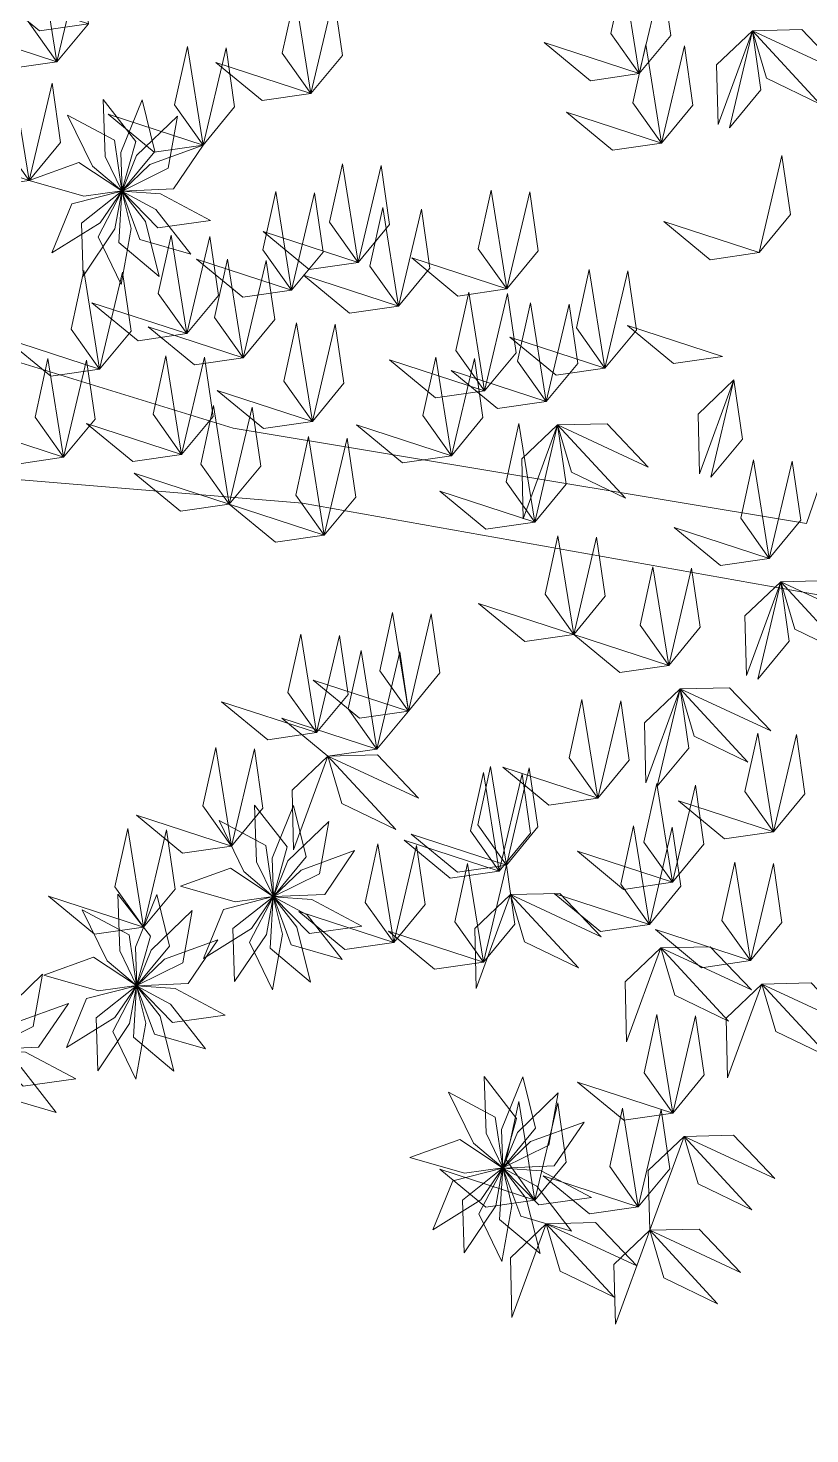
# Model space of a CAD drawing. Header units: millimetres. Extents: x 930 to 6336, y 2219 to 4338.
# Drawn here: x 1388.2 to 1435.1, y 3952.2 to 4036.6 of the extents above; entities that cross this region are included whole.
import ezdxf

# ---------------------------------------------------------------- set-up
doc = ezdxf.new("R2010")
doc.units = ezdxf.units.MM
doc.layers.add('piante', color=102, linetype='Continuous', lineweight=18)

msp = doc.modelspace()

# ---------------------------------------------------------------- linework, layer by layer
at = {"layer": 'piante', "linetype": 'Continuous', "lineweight": 0}
for points in [[(1524.44, 4043.603), (1502.773, 4043.048), (1480.988, 4039.611), (1466.346, 4034.439), (1444.738, 4035.324), (1434.915, 4006.867), (1400.519, 4012.605), (1373.443, 4020.929), (1361.364, 4043.069), (1352.283, 4067.971), (1344.112, 4079.85), (1319.918, 4088.056), (1305.749, 4094.408), (1317.863, 4108.342), (1346.295, 4133.151), (1372.992, 4150.816), (1403.48, 4155.339), (1442.846, 4165.271), (1471.48, 4159.769), (1514.637, 4156.558)], [(1380.695, 3951.369), (1378.463, 3967.333), (1371.437, 3971.95), (1357.504, 3984.064), (1370.149, 4010.963), (1404.663, 4008.106), (1436.178, 4002.486), (1462.958, 3986.96), (1485.122, 3964.407), (1467.398, 3989.664), (1442.058, 4005.132), (1450.205, 4027.886), (1473.431, 4031.263), (1506.942, 4003.917), (1477.752, 4031.086), (1492.512, 4039.139), (1507.035, 4041.43)]]:
    msp.add_lwpolyline(points, dxfattribs=at)
at = {"layer": 'piante', "lineweight": 0}
for points in [[(1389.937, 4034.596), (1388.22, 4037.013), (1388.988, 4040.519), (1389.937, 4034.596)], [(1389.937, 4034.596), (1391.824, 4036.882), (1391.312, 4040.434), (1389.937, 4034.596)], [(1424.879, 4033.885), (1423.162, 4036.302), (1423.93, 4039.807), (1424.879, 4033.885)], [(1424.879, 4033.885), (1426.766, 4036.171), (1426.254, 4039.723), (1424.879, 4033.885)], [(1391.824, 4036.882), (1388.89, 4036.459), (1386.122, 4038.743), (1391.824, 4036.882)], [(1405.178, 4032.696), (1403.461, 4035.113), (1404.229, 4038.618), (1405.178, 4032.696)], [(1405.178, 4032.696), (1407.065, 4034.982), (1406.553, 4038.534), (1405.178, 4032.696)], [(1389.937, 4034.596), (1387.002, 4034.173), (1384.235, 4036.457), (1389.937, 4034.596)], [(1431.663, 4036.464), (1429.517, 4034.419), (1429.602, 4030.832), (1431.663, 4036.464)], [(1430.287, 4030.626), (1432.175, 4032.912), (1431.663, 4036.464), (1430.287, 4030.626)], [(1431.663, 4036.464), (1434.626, 4036.535), (1437.102, 4033.937), (1431.663, 4036.464)], [(1431.663, 4036.464), (1432.502, 4033.621), (1435.732, 4032.058), (1431.663, 4036.464)], [(1398.713, 4029.598), (1396.997, 4032.015), (1397.765, 4035.52), (1398.713, 4029.598)], [(1398.713, 4029.598), (1400.6, 4031.884), (1400.088, 4035.436), (1398.713, 4029.598)], [(1424.879, 4033.885), (1421.945, 4033.461), (1419.177, 4035.745), (1424.879, 4033.885)], [(1426.211, 4029.715), (1424.495, 4032.132), (1425.263, 4035.637), (1426.211, 4029.715)], [(1426.211, 4029.715), (1428.098, 4032.001), (1427.586, 4035.553), (1426.211, 4029.715)], [(1405.178, 4032.696), (1402.244, 4032.273), (1399.476, 4034.557), (1405.178, 4032.696)], [(1388.267, 4027.466), (1386.551, 4029.883), (1387.319, 4033.388), (1388.267, 4027.466)], [(1388.267, 4027.466), (1390.154, 4029.752), (1389.642, 4033.304), (1388.267, 4027.466)], [(1392.716, 4032.326), (1392.835, 4028.92), (1393.839, 4026.843), (1394.669, 4029.814), (1392.716, 4032.326)], [(1395.046, 4032.307), (1393.77, 4029.147), (1393.842, 4026.842), (1395.808, 4029.218), (1395.046, 4032.307)], [(1390.579, 4031.396), (1392.073, 4028.332), (1393.835, 4026.844), (1393.385, 4029.895), (1390.579, 4031.396)], [(1398.713, 4029.598), (1395.779, 4029.174), (1393.011, 4031.458), (1398.713, 4029.598)], [(1397.168, 4031.342), (1394.716, 4028.974), (1393.845, 4026.839), (1396.607, 4028.21), (1397.168, 4031.342)], [(1426.211, 4029.715), (1423.277, 4029.292), (1420.509, 4031.576), (1426.211, 4029.715)], [(1398.713, 4029.598), (1395.51, 4028.432), (1393.845, 4026.835), (1396.927, 4026.964), (1398.713, 4029.598)], [(1388.267, 4027.466), (1385.333, 4027.043), (1382.565, 4029.327), (1388.267, 4027.466)], [(1388.267, 4027.466), (1391.544, 4026.527), (1393.829, 4026.84), (1391.26, 4028.547), (1388.267, 4027.466)], [(1432.062, 4023.139), (1433.949, 4025.425), (1433.437, 4028.977), (1432.062, 4023.139)], [(1408.012, 4022.542), (1406.296, 4024.959), (1407.064, 4028.465), (1408.012, 4022.542)], [(1408.012, 4022.542), (1409.899, 4024.829), (1409.387, 4028.38), (1408.012, 4022.542)], [(1389.641, 4023.118), (1392.531, 4024.925), (1393.828, 4026.832), (1390.84, 4026.066), (1389.641, 4023.118)], [(1391.515, 4021.733), (1393.421, 4024.559), (1393.829, 4026.829), (1391.412, 4024.913), (1391.515, 4021.733)], [(1393.791, 4021.23), (1394.383, 4024.587), (1393.832, 4026.827), (1392.403, 4024.093), (1393.791, 4021.23)], [(1396.074, 4021.696), (1395.25, 4025.003), (1393.836, 4026.826), (1393.642, 4023.747), (1396.074, 4021.696)], [(1397.971, 4023.051), (1395.872, 4025.736), (1393.84, 4026.826), (1394.915, 4023.935), (1397.971, 4023.051)], [(1399.153, 4025.059), (1396.143, 4026.659), (1393.843, 4026.828), (1396.001, 4024.624), (1399.153, 4025.059)], [(1404.017, 4020.883), (1402.301, 4023.3), (1403.069, 4026.805), (1404.017, 4020.883)], [(1416.93, 4020.958), (1415.213, 4023.375), (1415.981, 4026.88), (1416.93, 4020.958)], [(1404.017, 4020.883), (1405.904, 4023.169), (1405.392, 4026.721), (1404.017, 4020.883)], [(1416.93, 4020.958), (1418.817, 4023.244), (1418.305, 4026.796), (1416.93, 4020.958)], [(1410.43, 4019.918), (1408.713, 4022.335), (1409.481, 4025.841), (1410.43, 4019.918)], [(1410.43, 4019.918), (1412.317, 4022.204), (1411.805, 4025.756), (1410.43, 4019.918)], [(1408.012, 4022.542), (1405.078, 4022.119), (1402.31, 4024.403), (1408.012, 4022.542)], [(1432.062, 4023.139), (1429.128, 4022.715), (1426.36, 4024.999), (1432.062, 4023.139)], [(1397.737, 4018.274), (1396.02, 4020.691), (1396.788, 4024.196), (1397.737, 4018.274)], [(1397.737, 4018.274), (1399.624, 4020.56), (1399.112, 4024.112), (1397.737, 4018.274)], [(1404.017, 4020.883), (1401.083, 4020.459), (1398.315, 4022.743), (1404.017, 4020.883)], [(1401.117, 4016.832), (1399.4, 4019.249), (1400.168, 4022.754), (1401.117, 4016.832)], [(1401.117, 4016.832), (1403.004, 4019.118), (1402.492, 4022.67), (1401.117, 4016.832)], [(1416.93, 4020.958), (1413.996, 4020.534), (1411.228, 4022.818), (1416.93, 4020.958)], [(1392.498, 4016.135), (1390.782, 4018.552), (1391.55, 4022.057), (1392.498, 4016.135)], [(1392.498, 4016.135), (1394.385, 4018.421), (1393.873, 4021.973), (1392.498, 4016.135)], [(1410.43, 4019.918), (1407.496, 4019.495), (1404.728, 4021.779), (1410.43, 4019.918)], [(1422.819, 4016.199), (1421.102, 4018.616), (1421.87, 4022.121), (1422.819, 4016.199)], [(1422.819, 4016.199), (1424.706, 4018.485), (1424.194, 4022.037), (1422.819, 4016.199)], [(1397.737, 4018.274), (1394.803, 4017.85), (1392.035, 4020.134), (1397.737, 4018.274)], [(1415.594, 4014.843), (1413.878, 4017.26), (1414.646, 4020.765), (1415.594, 4014.843)], [(1415.594, 4014.843), (1417.481, 4017.129), (1416.97, 4020.681), (1415.594, 4014.843)], [(1419.295, 4014.205), (1417.578, 4016.622), (1418.346, 4020.127), (1419.295, 4014.205)], [(1419.295, 4014.205), (1421.182, 4016.491), (1420.67, 4020.043), (1419.295, 4014.205)], [(1401.117, 4016.832), (1398.183, 4016.408), (1395.415, 4018.693), (1401.117, 4016.832)], [(1405.263, 4013.006), (1403.546, 4015.423), (1404.314, 4018.928), (1405.263, 4013.006)], [(1405.263, 4013.006), (1407.15, 4015.292), (1406.638, 4018.844), (1405.263, 4013.006)], [(1429.862, 4016.904), (1426.928, 4016.481), (1424.161, 4018.765), (1429.862, 4016.904)], [(1392.498, 4016.135), (1389.564, 4015.712), (1386.796, 4017.996), (1392.498, 4016.135)], [(1422.819, 4016.199), (1419.884, 4015.776), (1417.117, 4018.06), (1422.819, 4016.199)], [(1390.339, 4010.851), (1388.623, 4013.268), (1389.391, 4016.773), (1390.339, 4010.851)], [(1390.339, 4010.851), (1392.226, 4013.137), (1391.715, 4016.689), (1390.339, 4010.851)], [(1397.419, 4011.021), (1395.703, 4013.438), (1396.471, 4016.944), (1397.419, 4011.021)], [(1397.419, 4011.021), (1395.703, 4013.438), (1396.471, 4016.944), (1397.419, 4011.021)], [(1397.419, 4011.021), (1399.306, 4013.307), (1398.794, 4016.859), (1397.419, 4011.021)], [(1397.419, 4011.021), (1399.306, 4013.307), (1398.794, 4016.859), (1397.419, 4011.021)], [(1415.594, 4014.843), (1412.66, 4014.42), (1409.893, 4016.704), (1415.594, 4014.843)], [(1413.609, 4010.946), (1411.893, 4013.363), (1412.661, 4016.868), (1413.609, 4010.946)], [(1413.609, 4010.946), (1415.496, 4013.232), (1414.984, 4016.784), (1413.609, 4010.946)], [(1419.295, 4014.205), (1416.361, 4013.781), (1413.593, 4016.065), (1419.295, 4014.205)], [(1430.548, 4015.494), (1428.402, 4013.449), (1428.487, 4009.861), (1430.548, 4015.494)], [(1429.173, 4009.656), (1431.06, 4011.942), (1430.548, 4015.494), (1429.173, 4009.656)], [(1405.263, 4013.006), (1402.329, 4012.582), (1399.561, 4014.866), (1405.263, 4013.006)], [(1400.279, 4008.031), (1398.563, 4010.448), (1399.331, 4013.953), (1400.279, 4008.031)], [(1400.279, 4008.031), (1402.166, 4010.317), (1401.654, 4013.869), (1400.279, 4008.031)], [(1390.339, 4010.851), (1387.405, 4010.427), (1384.637, 4012.711), (1390.339, 4010.851)], [(1397.419, 4011.021), (1394.485, 4010.598), (1391.717, 4012.882), (1397.419, 4011.021)], [(1397.419, 4011.021), (1394.485, 4010.598), (1391.717, 4012.882), (1397.419, 4011.021)], [(1413.609, 4010.946), (1410.675, 4010.522), (1407.907, 4012.806), (1413.609, 4010.946)], [(1418.605, 4006.956), (1416.889, 4009.373), (1417.657, 4012.879), (1418.605, 4006.956)], [(1419.98, 4012.794), (1417.834, 4010.749), (1417.919, 4007.162), (1419.98, 4012.794)], [(1418.605, 4006.956), (1420.492, 4009.243), (1419.98, 4012.794), (1418.605, 4006.956)], [(1418.605, 4006.956), (1420.492, 4009.243), (1419.98, 4012.794), (1418.605, 4006.956)], [(1419.98, 4012.794), (1422.944, 4012.865), (1425.42, 4010.267), (1419.98, 4012.794)], [(1419.98, 4012.794), (1420.819, 4009.951), (1424.05, 4008.389), (1419.98, 4012.794)], [(1405.981, 4006.17), (1404.265, 4008.587), (1405.033, 4012.092), (1405.981, 4006.17)], [(1405.981, 4006.17), (1407.868, 4008.456), (1407.356, 4012.008), (1405.981, 4006.17)], [(1432.679, 4004.783), (1430.962, 4007.2), (1431.73, 4010.706), (1432.679, 4004.783)], [(1432.679, 4004.783), (1434.566, 4007.07), (1434.054, 4010.622), (1432.679, 4004.783)], [(1400.279, 4008.031), (1397.345, 4007.608), (1394.577, 4009.892), (1400.279, 4008.031)], [(1418.605, 4006.956), (1415.671, 4006.533), (1412.903, 4008.817), (1418.605, 4006.956)], [(1405.981, 4006.17), (1403.047, 4005.747), (1400.279, 4008.031), (1405.981, 4006.17)], [(1432.679, 4004.783), (1429.745, 4004.36), (1426.977, 4006.644), (1432.679, 4004.783)], [(1420.942, 4000.218), (1419.225, 4002.635), (1419.993, 4006.14), (1420.942, 4000.218)], [(1420.942, 4000.218), (1422.829, 4002.504), (1422.317, 4006.056), (1420.942, 4000.218)], [(1426.644, 3998.357), (1424.927, 4000.774), (1425.695, 4004.279), (1426.644, 3998.357)], [(1426.644, 3998.357), (1428.531, 4000.643), (1428.019, 4004.195), (1426.644, 3998.357)], [(1433.364, 4003.373), (1431.218, 4001.328), (1431.303, 3997.741), (1433.364, 4003.373)], [(1431.989, 3997.535), (1433.876, 3999.821), (1433.364, 4003.373), (1431.989, 3997.535)], [(1433.364, 4003.373), (1436.328, 4003.444), (1438.803, 4000.846), (1433.364, 4003.373)], [(1433.364, 4003.373), (1434.203, 4000.53), (1437.434, 3998.967), (1433.364, 4003.373)], [(1411.022, 3995.617), (1409.306, 3998.034), (1410.074, 4001.539), (1411.022, 3995.617)], [(1420.942, 4000.218), (1418.008, 3999.794), (1415.24, 4002.079), (1420.942, 4000.218)], [(1411.022, 3995.617), (1412.909, 3997.903), (1412.397, 4001.455), (1411.022, 3995.617)], [(1405.516, 3994.318), (1403.799, 3996.735), (1404.567, 4000.24), (1405.516, 3994.318)], [(1405.516, 3994.318), (1407.403, 3996.604), (1406.891, 4000.156), (1405.516, 3994.318)], [(1426.644, 3998.357), (1423.71, 3997.934), (1420.942, 4000.218), (1426.644, 3998.357)], [(1409.135, 3993.331), (1407.418, 3995.748), (1408.186, 3999.253), (1409.135, 3993.331)], [(1409.135, 3993.331), (1411.022, 3995.617), (1410.51, 3999.169), (1409.135, 3993.331)], [(1411.022, 3995.617), (1408.088, 3995.194), (1405.32, 3997.478), (1411.022, 3995.617)], [(1427.329, 3996.947), (1425.183, 3994.902), (1425.268, 3991.314), (1427.329, 3996.947)], [(1425.954, 3991.109), (1427.841, 3993.395), (1427.329, 3996.947), (1425.954, 3991.109)], [(1427.329, 3996.947), (1430.292, 3997.017), (1432.768, 3994.42), (1427.329, 3996.947)], [(1427.329, 3996.947), (1428.168, 3994.104), (1431.399, 3992.541), (1427.329, 3996.947)], [(1405.516, 3994.318), (1402.582, 3993.894), (1399.814, 3996.178), (1405.516, 3994.318)], [(1422.387, 3990.388), (1420.671, 3992.805), (1421.439, 3996.311), (1422.387, 3990.388)], [(1422.387, 3990.388), (1424.274, 3992.674), (1423.762, 3996.226), (1422.387, 3990.388)], [(1409.135, 3993.331), (1406.201, 3992.907), (1403.433, 3995.191), (1409.135, 3993.331)], [(1432.932, 3988.362), (1431.216, 3990.779), (1431.984, 3994.284), (1432.932, 3988.362)], [(1432.932, 3988.362), (1434.819, 3990.648), (1434.307, 3994.2), (1432.932, 3988.362)], [(1400.411, 3987.504), (1398.695, 3989.921), (1399.463, 3993.427), (1400.411, 3987.504)], [(1400.411, 3987.504), (1402.298, 3989.791), (1401.786, 3993.343), (1400.411, 3987.504)], [(1406.201, 3992.907), (1404.055, 3990.862), (1404.14, 3987.275), (1406.201, 3992.907)], [(1406.201, 3992.907), (1409.164, 3992.978), (1411.64, 3990.38), (1406.201, 3992.907)], [(1406.201, 3992.907), (1407.04, 3990.064), (1410.271, 3988.502), (1406.201, 3992.907)], [(1416.901, 3986.372), (1415.184, 3988.789), (1415.952, 3992.295), (1416.901, 3986.372)], [(1422.387, 3990.388), (1419.453, 3989.965), (1416.685, 3992.249), (1422.387, 3990.388)], [(1416.901, 3986.372), (1418.788, 3988.658), (1418.276, 3992.21), (1416.901, 3986.372)], [(1416.471, 3986.007), (1414.755, 3988.424), (1415.523, 3991.929), (1416.471, 3986.007)], [(1416.471, 3986.007), (1418.359, 3988.293), (1417.847, 3991.845), (1416.471, 3986.007)], [(1426.87, 3985.335), (1425.153, 3987.752), (1425.921, 3991.257), (1426.87, 3985.335)], [(1426.87, 3985.335), (1428.757, 3987.621), (1428.245, 3991.173), (1426.87, 3985.335)], [(1401.801, 3989.967), (1401.92, 3986.56), (1402.924, 3984.484), (1403.754, 3987.454), (1401.801, 3989.967)], [(1404.132, 3989.948), (1402.855, 3986.787), (1402.927, 3984.482), (1404.894, 3986.858), (1404.132, 3989.948)], [(1432.932, 3988.362), (1429.998, 3987.939), (1427.23, 3990.223), (1432.932, 3988.362)], [(1400.411, 3987.504), (1397.477, 3987.081), (1394.709, 3989.365), (1400.411, 3987.504)], [(1399.664, 3989.036), (1401.159, 3985.973), (1402.92, 3984.484), (1402.47, 3987.535), (1399.664, 3989.036)], [(1406.253, 3988.982), (1403.801, 3986.615), (1402.93, 3984.479), (1405.693, 3985.85), (1406.253, 3988.982)], [(1395.135, 3982.637), (1393.418, 3985.054), (1394.186, 3988.559), (1395.135, 3982.637)], [(1395.135, 3982.637), (1397.022, 3984.923), (1396.51, 3988.475), (1395.135, 3982.637)], [(1416.901, 3986.372), (1413.967, 3985.949), (1411.199, 3988.233), (1416.901, 3986.372)], [(1425.482, 3982.805), (1423.766, 3985.222), (1424.534, 3988.728), (1425.482, 3982.805)], [(1425.482, 3982.805), (1427.369, 3985.092), (1426.857, 3988.643), (1425.482, 3982.805)], [(1407.798, 3987.238), (1404.595, 3986.072), (1402.931, 3984.475), (1406.012, 3984.604), (1407.798, 3987.238)], [(1410.145, 3981.713), (1408.428, 3984.13), (1409.196, 3987.635), (1410.145, 3981.713)], [(1410.145, 3981.713), (1412.032, 3983.999), (1411.52, 3987.551), (1410.145, 3981.713)], [(1416.471, 3986.007), (1413.537, 3985.583), (1410.77, 3987.867), (1416.471, 3986.007)], [(1426.87, 3985.335), (1423.936, 3984.911), (1421.168, 3987.195), (1426.87, 3985.335)], [(1415.526, 3980.534), (1413.809, 3982.951), (1414.577, 3986.457), (1415.526, 3980.534)], [(1415.526, 3980.534), (1417.413, 3982.82), (1416.901, 3986.372), (1415.526, 3980.534)], [(1431.549, 3980.629), (1429.833, 3983.046), (1430.601, 3986.551), (1431.549, 3980.629)], [(1431.549, 3980.629), (1433.436, 3982.915), (1432.924, 3986.467), (1431.549, 3980.629)], [(1397.352, 3985.106), (1400.629, 3984.167), (1402.914, 3984.48), (1400.345, 3986.187), (1397.352, 3985.106)], [(1393.596, 3984.616), (1393.715, 3981.21), (1394.719, 3979.133), (1395.549, 3982.104), (1393.596, 3984.616)], [(1417.157, 3984.596), (1420.12, 3984.667), (1422.596, 3982.069), (1417.157, 3984.596)], [(1425.482, 3982.805), (1422.548, 3982.382), (1419.78, 3984.666), (1425.482, 3982.805)], [(1395.135, 3982.637), (1392.201, 3982.214), (1389.433, 3984.498), (1395.135, 3982.637)], [(1395.927, 3984.597), (1394.65, 3981.437), (1394.722, 3979.132), (1396.689, 3981.508), (1395.927, 3984.597)], [(1398.726, 3980.759), (1401.616, 3982.565), (1402.913, 3984.473), (1399.925, 3983.706), (1398.726, 3980.759)], [(1400.6, 3979.373), (1402.506, 3982.199), (1402.915, 3984.469), (1400.497, 3982.554), (1400.6, 3979.373)], [(1402.876, 3978.87), (1403.468, 3982.227), (1402.917, 3984.467), (1401.488, 3981.734), (1402.876, 3978.87)], [(1405.16, 3979.336), (1404.335, 3982.643), (1402.921, 3984.466), (1402.727, 3981.388), (1405.16, 3979.336)], [(1407.056, 3980.691), (1404.958, 3983.377), (1402.925, 3984.467), (1404, 3981.575), (1407.056, 3980.691)], [(1408.238, 3982.7), (1405.228, 3984.3), (1402.928, 3984.469), (1405.086, 3982.265), (1408.238, 3982.7)], [(1417.157, 3984.596), (1415.011, 3982.551), (1415.096, 3978.964), (1417.157, 3984.596)], [(1417.157, 3984.596), (1417.996, 3981.753), (1421.226, 3980.19), (1417.157, 3984.596)], [(1391.459, 3983.686), (1392.954, 3980.622), (1394.715, 3979.134), (1394.265, 3982.185), (1391.459, 3983.686)], [(1398.048, 3983.632), (1395.596, 3981.264), (1394.725, 3979.129), (1397.488, 3980.5), (1398.048, 3983.632)], [(1410.145, 3981.713), (1407.211, 3981.29), (1404.443, 3983.574), (1410.145, 3981.713)], [(1415.526, 3980.534), (1412.591, 3980.111), (1409.824, 3982.395), (1415.526, 3980.534)], [(1431.549, 3980.629), (1428.615, 3980.206), (1425.847, 3982.49), (1431.549, 3980.629)], [(1399.593, 3981.888), (1396.39, 3980.722), (1394.726, 3979.125), (1397.807, 3979.254), (1399.593, 3981.888)], [(1426.167, 3981.395), (1424.021, 3979.35), (1424.106, 3975.762), (1426.167, 3981.395)], [(1426.167, 3981.395), (1429.131, 3981.466), (1431.607, 3978.868), (1426.167, 3981.395)], [(1426.167, 3981.395), (1427.007, 3978.552), (1430.237, 3976.989), (1426.167, 3981.395)], [(1389.147, 3979.756), (1392.424, 3978.817), (1394.709, 3979.13), (1392.14, 3980.837), (1389.147, 3979.756)], [(1389.08, 3979.812), (1386.628, 3977.444), (1385.757, 3975.308), (1388.519, 3976.68), (1389.08, 3979.812)], [(1390.521, 3975.408), (1393.411, 3977.215), (1394.708, 3979.122), (1391.72, 3978.356), (1390.521, 3975.408)], [(1392.395, 3974.023), (1394.301, 3976.849), (1394.71, 3979.119), (1392.292, 3977.203), (1392.395, 3974.023)], [(1394.671, 3973.52), (1395.263, 3976.877), (1394.713, 3979.117), (1393.283, 3976.383), (1394.671, 3973.52)], [(1396.955, 3973.986), (1396.13, 3977.293), (1394.716, 3979.116), (1394.522, 3976.037), (1396.955, 3973.986)], [(1398.851, 3975.341), (1396.753, 3978.026), (1394.72, 3979.116), (1395.795, 3976.225), (1398.851, 3975.341)], [(1400.033, 3977.349), (1397.023, 3978.949), (1394.723, 3979.118), (1396.881, 3976.914), (1400.033, 3977.349)], [(1432.234, 3979.219), (1430.088, 3977.174), (1430.173, 3973.586), (1432.234, 3979.219)], [(1432.234, 3979.219), (1435.198, 3979.289), (1437.674, 3976.692), (1432.234, 3979.219)], [(1432.234, 3979.219), (1433.074, 3976.376), (1436.304, 3974.813), (1432.234, 3979.219)], [(1390.625, 3978.067), (1387.422, 3976.901), (1385.757, 3975.305), (1388.839, 3975.434), (1390.625, 3978.067)], [(1426.881, 3971.482), (1425.164, 3973.899), (1425.932, 3977.404), (1426.881, 3971.482)], [(1426.881, 3971.482), (1428.768, 3973.768), (1428.256, 3977.32), (1426.881, 3971.482)], [(1389.883, 3971.52), (1387.785, 3974.206), (1385.752, 3975.296), (1386.827, 3972.405), (1389.883, 3971.52)], [(1391.065, 3973.529), (1388.055, 3975.129), (1385.755, 3975.298), (1387.913, 3973.094), (1391.065, 3973.529)], [(1415.565, 3973.671), (1415.684, 3970.265), (1416.688, 3968.188), (1417.518, 3971.159), (1415.565, 3973.671)], [(1417.895, 3973.652), (1416.619, 3970.492), (1416.691, 3968.186), (1418.657, 3970.563), (1417.895, 3973.652)], [(1426.881, 3971.482), (1423.947, 3971.059), (1421.179, 3973.343), (1426.881, 3971.482)], [(1413.428, 3972.74), (1414.922, 3969.677), (1416.684, 3968.188), (1416.234, 3971.24), (1413.428, 3972.74)], [(1420.017, 3972.687), (1417.565, 3970.319), (1416.694, 3968.183), (1419.456, 3969.555), (1420.017, 3972.687)], [(1418.607, 3966.248), (1416.89, 3968.665), (1417.658, 3972.17), (1418.607, 3966.248)], [(1418.607, 3966.248), (1420.494, 3968.534), (1419.982, 3972.086), (1418.607, 3966.248)], [(1424.82, 3965.849), (1423.103, 3968.266), (1423.871, 3971.772), (1424.82, 3965.849)], [(1424.82, 3965.849), (1426.707, 3968.136), (1426.195, 3971.688), (1424.82, 3965.849)], [(1421.562, 3970.942), (1418.359, 3969.776), (1416.694, 3968.18), (1419.776, 3968.309), (1421.562, 3970.942)], [(1411.116, 3968.811), (1414.393, 3967.871), (1416.678, 3968.184), (1414.109, 3969.891), (1411.116, 3968.811)], [(1427.566, 3970.072), (1425.42, 3968.027), (1425.505, 3964.439), (1427.566, 3970.072)], [(1427.566, 3970.072), (1430.529, 3970.142), (1433.005, 3967.545), (1427.566, 3970.072)], [(1427.566, 3970.072), (1428.405, 3967.229), (1431.636, 3965.666), (1427.566, 3970.072)], [(1412.49, 3964.463), (1415.38, 3966.269), (1416.677, 3968.177), (1413.689, 3967.41), (1412.49, 3964.463)], [(1418.607, 3966.248), (1415.673, 3965.824), (1412.905, 3968.109), (1418.607, 3966.248)], [(1414.364, 3963.078), (1416.27, 3965.904), (1416.678, 3968.174), (1414.261, 3966.258), (1414.364, 3963.078)], [(1416.64, 3962.575), (1417.232, 3965.931), (1416.681, 3968.171), (1415.252, 3965.438), (1416.64, 3962.575)], [(1418.923, 3963.041), (1418.099, 3966.348), (1416.685, 3968.17), (1416.491, 3965.092), (1418.923, 3963.041)], [(1420.82, 3964.395), (1418.721, 3967.081), (1416.689, 3968.171), (1417.764, 3965.28), (1420.82, 3964.395)], [(1422.002, 3966.404), (1418.992, 3968.004), (1416.692, 3968.173), (1418.85, 3965.969), (1422.002, 3966.404)], [(1424.82, 3965.849), (1421.886, 3965.426), (1419.118, 3967.71), (1424.82, 3965.849)], [(1419.292, 3964.837), (1417.146, 3962.792), (1417.231, 3959.205), (1419.292, 3964.837)], [(1419.292, 3964.837), (1422.255, 3964.908), (1424.731, 3962.31), (1419.292, 3964.837)], [(1419.292, 3964.837), (1420.131, 3961.994), (1423.362, 3960.432), (1419.292, 3964.837)], [(1425.505, 3964.439), (1423.359, 3962.394), (1423.444, 3958.807), (1425.505, 3964.439)], [(1425.505, 3964.439), (1428.468, 3964.51), (1430.944, 3961.912), (1425.505, 3964.439)], [(1425.505, 3964.439), (1426.344, 3961.596), (1429.575, 3960.033), (1425.505, 3964.439)]]:
    msp.add_lwpolyline(points, dxfattribs=at)

doc.saveas('drawing.dxf')
